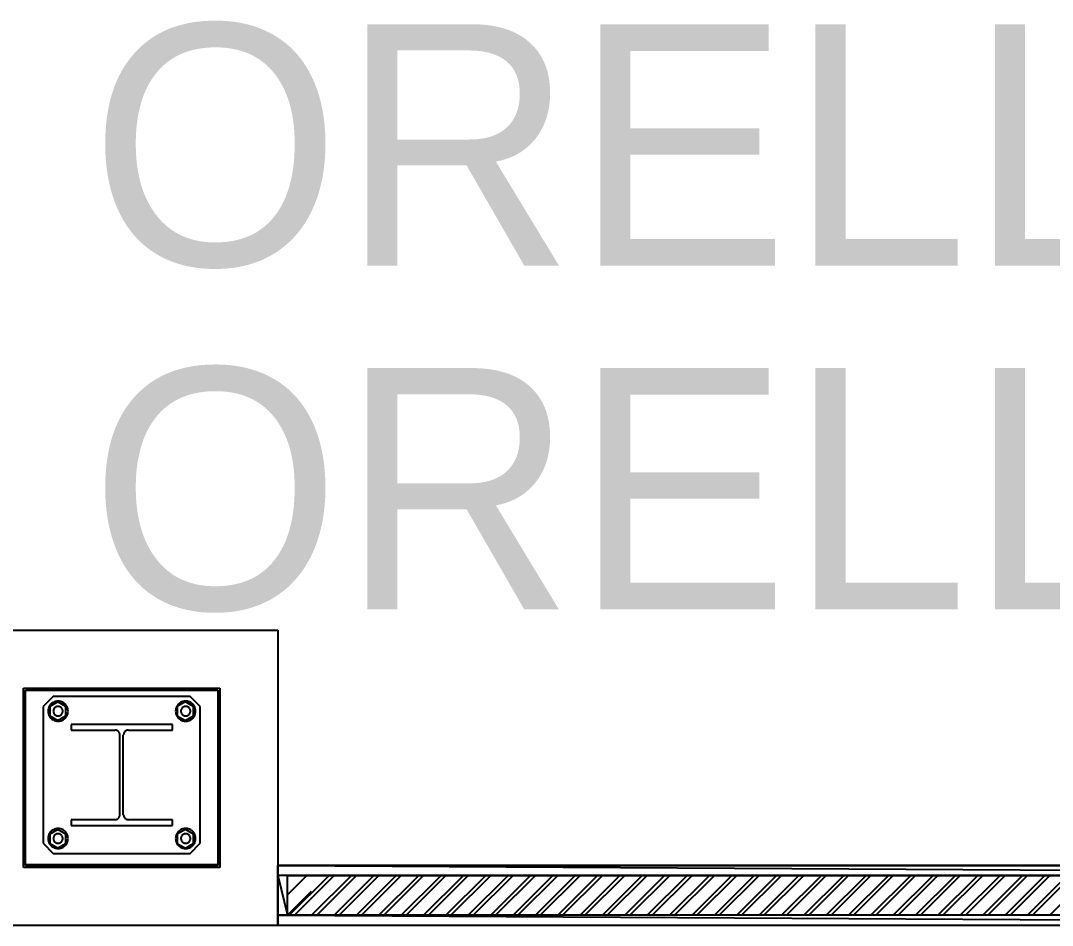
# Model space of a CAD drawing. Header units: millimetres. Extents: x 7649 to 34105, y 3983 to 25377.
# Drawn here: x 28326 to 30915, y 5375 to 7645 of the extents above; entities that cross this region are included whole.
import ezdxf

# ---------------------------------------------------------------- set-up
doc = ezdxf.new("R2010")
doc.units = ezdxf.units.MM

msp = doc.modelspace()

# ---------------------------------------------------------------- linework, layer by layer
at = {"layer": 'GEOMETRY', "color": 7}
for p, q in [((28407.60694, 5949.06806), (28382.20694, 5923.66806)), ((28419.24861, 5935.83889), (28399.14028, 5924.19722)), ((28401.7396, 5930.06437), (28399.61492, 5927.65045)), ((28404.1535, 5932.18909), (28401.7396, 5930.06437)), ((28406.82667, 5933.99465), (28404.1535, 5932.18909)), ((28409.72917, 5935.45111), (28406.82667, 5933.99465)), ((28751.03611, 5949.06806), (28407.60694, 5949.06806)), ((28412.83105, 5936.52852), (28409.72917, 5935.45111)), ((28416.10237, 5937.19693), (28412.83105, 5936.52852)), ((28419.51319, 5937.42639), (28416.10237, 5937.19693)), ((28439.35694, 5924.19722), (28419.24861, 5935.83889)), ((28422.92402, 5937.19693), (28419.51319, 5937.42639)), ((28426.19534, 5936.52852), (28422.92402, 5937.19693)), ((28429.29722, 5935.45111), (28426.19534, 5936.52852)), ((28432.19972, 5933.99465), (28429.29722, 5935.45111)), ((28434.87289, 5932.18909), (28432.19972, 5933.99465)), ((28437.28679, 5930.06437), (28434.87289, 5932.18909)), ((28439.41147, 5927.65045), (28437.28679, 5930.06437)), ((28739.39444, 5935.83889), (28718.75694, 5924.19722)), ((28721.88544, 5930.06437), (28719.76076, 5927.65045)), ((28724.29933, 5932.18909), (28721.88544, 5930.06437)), ((28726.9725, 5933.99465), (28724.29933, 5932.18909)), ((28729.875, 5935.45111), (28726.9725, 5933.99465)), ((28732.97688, 5936.52852), (28729.875, 5935.45111)), ((28736.24821, 5937.19693), (28732.97688, 5936.52852)), ((28739.65903, 5937.42639), (28736.24821, 5937.19693)), ((28759.50278, 5924.19722), (28739.39444, 5935.83889)), ((28743.06985, 5937.19693), (28739.65903, 5937.42639)), ((28746.34117, 5936.52852), (28743.06985, 5937.19693)), ((28749.44306, 5935.45111), (28746.34117, 5936.52852)), ((28752.34555, 5933.99465), (28749.44306, 5935.45111)), ((28776.43611, 5923.66806), (28751.03611, 5949.06806)), ((28755.01872, 5932.18909), (28752.34555, 5933.99465)), ((28757.43262, 5930.06437), (28755.01872, 5932.18909)), ((28759.5573, 5927.65045), (28757.43262, 5930.06437)), ((28382.20694, 5923.66806), (28382.20694, 5580.76806)), ((28394.60723, 5915.70169), (28394.37778, 5912.29097)), ((28394.37778, 5912.29097), (28394.60723, 5908.88026)), ((28395.27561, 5918.97294), (28394.60723, 5915.70169)), ((28394.60723, 5908.88026), (28395.27561, 5905.60901)), ((28396.35298, 5922.07478), (28395.27561, 5918.97294)), ((28395.27561, 5905.60901), (28396.35298, 5902.50716)), ((28397.8094, 5924.97727), (28396.35298, 5922.07478)), ((28399.61492, 5927.65045), (28397.8094, 5924.97727)), ((28399.14028, 5924.19722), (28399.14028, 5900.38472)), ((28407.71564, 5913.90662), (28407.60694, 5912.29097)), ((28407.60694, 5912.29097), (28407.71564, 5910.67533)), ((28408.03227, 5915.45619), (28407.71564, 5913.90662)), ((28407.71564, 5910.67533), (28408.03227, 5909.12575)), ((28408.54264, 5916.9255), (28408.03227, 5915.45619)), ((28408.03227, 5909.12575), (28408.54264, 5907.65644)), ((28409.23257, 5918.30037), (28408.54264, 5916.9255)), ((28408.54264, 5907.65644), (28409.23257, 5906.28158)), ((28410.08786, 5919.56661), (28409.23257, 5918.30037)), ((28409.23257, 5906.28158), (28410.08786, 5905.01534)), ((28411.09433, 5920.71003), (28410.08786, 5919.56661)), ((28410.08786, 5905.01534), (28411.09433, 5903.87191)), ((28412.23778, 5921.71646), (28411.09433, 5920.71003)), ((28411.09433, 5903.87191), (28412.23778, 5902.86548)), ((28413.50403, 5922.57171), (28412.23778, 5921.71646)), ((28412.23778, 5902.86548), (28413.50403, 5902.01023)), ((28414.87888, 5923.2616), (28413.50403, 5922.57171)), ((28416.34816, 5923.77193), (28414.87888, 5923.2616)), ((28417.89766, 5924.08854), (28416.34816, 5923.77193)), ((28419.51319, 5924.19722), (28417.89766, 5924.08854)), ((28421.12873, 5924.08854), (28419.51319, 5924.19722)), ((28422.67823, 5923.77193), (28421.12873, 5924.08854)), ((28424.1475, 5923.2616), (28422.67823, 5923.77193)), ((28425.52236, 5922.57171), (28424.1475, 5923.2616)), ((28426.78861, 5921.71646), (28425.52236, 5922.57171)), ((28425.52236, 5902.01023), (28426.78861, 5902.86548)), ((28427.93206, 5920.71003), (28426.78861, 5921.71646)), ((28426.78861, 5902.86548), (28427.93206, 5903.87191)), ((28428.93853, 5919.56661), (28427.93206, 5920.71003)), ((28427.93206, 5903.87191), (28428.93853, 5905.01534)), ((28429.79382, 5918.30037), (28428.93853, 5919.56661)), ((28428.93853, 5905.01534), (28429.79382, 5906.28158)), ((28430.48375, 5916.9255), (28429.79382, 5918.30037)), ((28429.79382, 5906.28158), (28430.48375, 5907.65644)), ((28430.99412, 5915.45619), (28430.48375, 5916.9255)), ((28430.48375, 5907.65644), (28430.99412, 5909.12575)), ((28431.31075, 5913.90662), (28430.99412, 5915.45619)), ((28430.99412, 5909.12575), (28431.31075, 5910.67533)), ((28431.41944, 5912.29097), (28431.31075, 5913.90662)), ((28431.31075, 5910.67533), (28431.41944, 5912.29097)), ((28439.35694, 5900.38472), (28439.35694, 5924.19722)), ((28441.21699, 5924.97727), (28439.41147, 5927.65045)), ((28442.67341, 5922.07478), (28441.21699, 5924.97727)), ((28443.75078, 5918.97294), (28442.67341, 5922.07478)), ((28442.67341, 5902.50716), (28443.75078, 5905.60901)), ((28444.41916, 5915.70169), (28443.75078, 5918.97294)), ((28443.75078, 5905.60901), (28444.41916, 5908.88026)), ((28444.64861, 5912.29097), (28444.41916, 5915.70169)), ((28444.41916, 5908.88026), (28444.64861, 5912.29097)), ((28714.75306, 5915.70169), (28714.52361, 5912.29097)), ((28714.52361, 5912.29097), (28714.75306, 5908.88026)), ((28715.42144, 5918.97294), (28714.75306, 5915.70169)), ((28714.75306, 5908.88026), (28715.42144, 5905.60901)), ((28716.49881, 5922.07478), (28715.42144, 5918.97294)), ((28715.42144, 5905.60901), (28716.49881, 5902.50716)), ((28717.95523, 5924.97727), (28716.49881, 5922.07478)), ((28719.76076, 5927.65045), (28717.95523, 5924.97727)), ((28718.75694, 5924.19722), (28718.75694, 5900.38472)), ((28727.86147, 5913.90662), (28727.75278, 5912.29097)), ((28727.75278, 5912.29097), (28727.86147, 5910.67533)), ((28728.1781, 5915.45619), (28727.86147, 5913.90662)), ((28727.86147, 5910.67533), (28728.1781, 5909.12575)), ((28728.68848, 5916.9255), (28728.1781, 5915.45619)), ((28728.1781, 5909.12575), (28728.68848, 5907.65644)), ((28729.3784, 5918.30037), (28728.68848, 5916.9255)), ((28728.68848, 5907.65644), (28729.3784, 5906.28158)), ((28730.2337, 5919.56661), (28729.3784, 5918.30037)), ((28729.3784, 5906.28158), (28730.2337, 5905.01534)), ((28731.24016, 5920.71003), (28730.2337, 5919.56661)), ((28730.2337, 5905.01534), (28731.24016, 5903.87191)), ((28732.38361, 5921.71646), (28731.24016, 5920.71003)), ((28731.24016, 5903.87191), (28732.38361, 5902.86548)), ((28733.64986, 5922.57171), (28732.38361, 5921.71646)), ((28732.38361, 5902.86548), (28733.64986, 5902.01023)), ((28735.02472, 5923.2616), (28733.64986, 5922.57171)), ((28736.49399, 5923.77193), (28735.02472, 5923.2616)), ((28738.04349, 5924.08854), (28736.49399, 5923.77193)), ((28739.65903, 5924.19722), (28738.04349, 5924.08854)), ((28741.27457, 5924.08854), (28739.65903, 5924.19722)), ((28742.82407, 5923.77193), (28741.27457, 5924.08854)), ((28744.29334, 5923.2616), (28742.82407, 5923.77193)), ((28745.66819, 5922.57171), (28744.29334, 5923.2616)), ((28746.93444, 5921.71646), (28745.66819, 5922.57171)), ((28745.66819, 5902.01023), (28746.93444, 5902.86548)), ((28748.07789, 5920.71003), (28746.93444, 5921.71646)), ((28746.93444, 5902.86548), (28748.07789, 5903.87191)), ((28749.08436, 5919.56661), (28748.07789, 5920.71003)), ((28748.07789, 5903.87191), (28749.08436, 5905.01534)), ((28749.93965, 5918.30037), (28749.08436, 5919.56661)), ((28749.08436, 5905.01534), (28749.93965, 5906.28158)), ((28750.62958, 5916.9255), (28749.93965, 5918.30037)), ((28749.93965, 5906.28158), (28750.62958, 5907.65644)), ((28751.13995, 5915.45619), (28750.62958, 5916.9255)), ((28750.62958, 5907.65644), (28751.13995, 5909.12575)), ((28751.45658, 5913.90662), (28751.13995, 5915.45619)), ((28751.13995, 5909.12575), (28751.45658, 5910.67533)), ((28751.56528, 5912.29097), (28751.45658, 5913.90662)), ((28751.45658, 5910.67533), (28751.56528, 5912.29097)), ((28759.50278, 5900.38472), (28759.50278, 5924.19722)), ((28761.36282, 5924.97727), (28759.5573, 5927.65045)), ((28762.81924, 5922.07478), (28761.36282, 5924.97727)), ((28763.89661, 5918.97294), (28762.81924, 5922.07478)), ((28762.81924, 5902.50716), (28763.89661, 5905.60901)), ((28764.565, 5915.70169), (28763.89661, 5918.97294)), ((28763.89661, 5905.60901), (28764.565, 5908.88026)), ((28764.79444, 5912.29097), (28764.565, 5915.70169)), ((28764.565, 5908.88026), (28764.79444, 5912.29097)), ((28776.43611, 5580.76806), (28776.43611, 5923.66806)), ((28396.35298, 5902.50716), (28397.8094, 5899.60468)), ((28397.8094, 5899.60468), (28399.61492, 5896.9315)), ((28399.14028, 5900.38472), (28419.24861, 5888.74306)), ((28399.61492, 5896.9315), (28401.7396, 5894.51757)), ((28401.7396, 5894.51757), (28404.1535, 5892.39286)), ((28404.1535, 5892.39286), (28406.82667, 5890.58729)), ((28406.82667, 5890.58729), (28409.72917, 5889.13083)), ((28409.72917, 5889.13083), (28412.83105, 5888.05342)), ((28412.83105, 5888.05342), (28416.10237, 5887.38501)), ((28413.50403, 5902.01023), (28414.87888, 5901.32035)), ((28414.87888, 5901.32035), (28416.34816, 5900.81001)), ((28416.10237, 5887.38501), (28419.51319, 5887.15556)), ((28416.34816, 5900.81001), (28417.89766, 5900.49341)), ((28417.89766, 5900.49341), (28419.51319, 5900.38472)), ((28419.24861, 5888.74306), (28439.35694, 5900.38472)), ((28419.51319, 5900.38472), (28421.12873, 5900.49341)), ((28419.51319, 5887.15556), (28422.92402, 5887.38501)), ((28421.12873, 5900.49341), (28422.67823, 5900.81001)), ((28422.67823, 5900.81001), (28424.1475, 5901.32035)), ((28422.92402, 5887.38501), (28426.19534, 5888.05342)), ((28424.1475, 5901.32035), (28425.52236, 5902.01023)), ((28426.19534, 5888.05342), (28429.29722, 5889.13083)), ((28429.29722, 5889.13083), (28432.19972, 5890.58729)), ((28432.19972, 5890.58729), (28434.87289, 5892.39286)), ((28434.87289, 5892.39286), (28437.28679, 5894.51757)), ((28437.28679, 5894.51757), (28439.41147, 5896.9315)), ((28439.41147, 5896.9315), (28441.21699, 5899.60468)), ((28441.21699, 5899.60468), (28442.67341, 5902.50716)), ((28706.58611, 5879.21806), (28452.05694, 5879.21806)), ((28452.05694, 5879.21806), (28452.05694, 5864.93056)), ((28706.58611, 5864.93056), (28706.58611, 5879.21806)), ((28716.49881, 5902.50716), (28717.95523, 5899.60468)), ((28717.95523, 5899.60468), (28719.76076, 5896.9315)), ((28718.75694, 5900.38472), (28739.39444, 5888.74306)), ((28719.76076, 5896.9315), (28721.88544, 5894.51757)), ((28721.88544, 5894.51757), (28724.29933, 5892.39286)), ((28724.29933, 5892.39286), (28726.9725, 5890.58729)), ((28726.9725, 5890.58729), (28729.875, 5889.13083)), ((28729.875, 5889.13083), (28732.97688, 5888.05342)), ((28732.97688, 5888.05342), (28736.24821, 5887.38501)), ((28733.64986, 5902.01023), (28735.02472, 5901.32035)), ((28735.02472, 5901.32035), (28736.49399, 5900.81001)), ((28736.24821, 5887.38501), (28739.65903, 5887.15556)), ((28736.49399, 5900.81001), (28738.04349, 5900.49341)), ((28738.04349, 5900.49341), (28739.65903, 5900.38472)), ((28739.39444, 5888.74306), (28759.50278, 5900.38472)), ((28739.65903, 5900.38472), (28741.27457, 5900.49341)), ((28739.65903, 5887.15556), (28743.06985, 5887.38501)), ((28741.27457, 5900.49341), (28742.82407, 5900.81001)), ((28742.82407, 5900.81001), (28744.29334, 5901.32035)), ((28743.06985, 5887.38501), (28746.34117, 5888.05342)), ((28744.29334, 5901.32035), (28745.66819, 5902.01023)), ((28746.34117, 5888.05342), (28749.44306, 5889.13083)), ((28749.44306, 5889.13083), (28752.34555, 5890.58729)), ((28752.34555, 5890.58729), (28755.01872, 5892.39286)), ((28755.01872, 5892.39286), (28757.43262, 5894.51757)), ((28757.43262, 5894.51757), (28759.5573, 5896.9315)), ((28759.5573, 5896.9315), (28761.36282, 5899.60468)), ((28761.36282, 5899.60468), (28762.81924, 5902.50716)), ((28452.05694, 5864.93056), (28562.12361, 5864.93056)), ((28564.0758, 5864.81703), (28562.38819, 5864.93056)), ((28565.69435, 5864.48634), (28564.0758, 5864.81703)), ((28567.22902, 5863.95331), (28565.69435, 5864.48634)), ((28568.66501, 5863.23274), (28567.22902, 5863.95331)), ((28569.98751, 5862.33945), (28568.66501, 5863.23274)), ((28571.18171, 5861.28827), (28569.98751, 5862.33945)), ((28572.23282, 5860.09401), (28571.18171, 5861.28827)), ((28573.12602, 5858.77149), (28572.23282, 5860.09401)), ((28573.84651, 5857.33553), (28573.12602, 5858.77149)), ((28574.37947, 5855.80093), (28573.84651, 5857.33553)), ((28574.71011, 5854.18253), (28574.37947, 5855.80093)), ((28574.82361, 5852.49514), (28574.71011, 5854.18253)), ((28574.82361, 5652.20556), (28574.82361, 5852.23056)), ((28583.29028, 5652.20556), (28583.29028, 5852.23056)), ((28583.93295, 5854.18253), (28583.81944, 5852.49514)), ((28584.26358, 5855.80093), (28583.93295, 5854.18253)), ((28584.79655, 5857.33553), (28584.26358, 5855.80093)), ((28585.51703, 5858.77149), (28584.79655, 5857.33553)), ((28586.41023, 5860.09401), (28585.51703, 5858.77149)), ((28587.46134, 5861.28827), (28586.41023, 5860.09401)), ((28588.65555, 5862.33945), (28587.46134, 5861.28827)), ((28589.97805, 5863.23274), (28588.65555, 5862.33945)), ((28591.41404, 5863.95331), (28589.97805, 5863.23274)), ((28592.94871, 5864.48634), (28591.41404, 5863.95331)), ((28594.56725, 5864.81703), (28592.94871, 5864.48634)), ((28596.25486, 5864.93056), (28594.56725, 5864.81703)), ((28595.99028, 5864.93056), (28706.58611, 5864.93056)), ((28571.18171, 5643.67701), (28572.23282, 5644.87127)), ((28572.23282, 5644.87127), (28573.12602, 5646.19379)), ((28573.12602, 5646.19379), (28573.84651, 5647.62975)), ((28573.84651, 5647.62975), (28574.37947, 5649.16434)), ((28574.37947, 5649.16434), (28574.71011, 5650.78275)), ((28574.71011, 5650.78275), (28574.82361, 5652.47014)), ((28583.81944, 5652.47014), (28583.93295, 5650.78275)), ((28583.93295, 5650.78275), (28584.26358, 5649.16434)), ((28584.26358, 5649.16434), (28584.79655, 5647.62975)), ((28584.79655, 5647.62975), (28585.51703, 5646.19379)), ((28585.51703, 5646.19379), (28586.41023, 5644.87127)), ((28586.41023, 5644.87127), (28587.46134, 5643.67701)), ((28562.12361, 5639.50556), (28452.05694, 5639.50556)), ((28452.05694, 5639.50556), (28452.05694, 5625.21806)), ((28452.05694, 5625.21806), (28706.58611, 5625.21806)), ((28562.38819, 5640.03472), (28564.0758, 5640.14824)), ((28564.0758, 5640.14824), (28565.69435, 5640.47893)), ((28565.69435, 5640.47893), (28567.22902, 5641.01197)), ((28567.22902, 5641.01197), (28568.66501, 5641.73254)), ((28568.66501, 5641.73254), (28569.98751, 5642.62583)), ((28569.98751, 5642.62583), (28571.18171, 5643.67701)), ((28587.46134, 5643.67701), (28588.65555, 5642.62583)), ((28588.65555, 5642.62583), (28589.97805, 5641.73254)), ((28589.97805, 5641.73254), (28591.41404, 5641.01197)), ((28591.41404, 5641.01197), (28592.94871, 5640.47893)), ((28592.94871, 5640.47893), (28594.56725, 5640.14824)), ((28594.56725, 5640.14824), (28596.25486, 5640.03472)), ((28706.58611, 5639.50556), (28595.99028, 5639.50556)), ((28706.58611, 5625.21806), (28706.58611, 5639.50556)), ((28394.60723, 5596.08502), (28394.37778, 5592.67431)), ((28394.37778, 5592.67431), (28394.60723, 5589.26359)), ((28395.27561, 5599.35627), (28394.60723, 5596.08502)), ((28396.35298, 5602.45812), (28395.27561, 5599.35627)), ((28397.8094, 5605.3606), (28396.35298, 5602.45812)), ((28399.61492, 5608.03378), (28397.8094, 5605.3606)), ((28419.24861, 5615.69306), (28399.14028, 5604.05139)), ((28399.14028, 5604.05139), (28399.14028, 5580.23889)), ((28401.7396, 5610.4477), (28399.61492, 5608.03378)), ((28404.1535, 5612.57242), (28401.7396, 5610.4477)), ((28406.82667, 5614.37799), (28404.1535, 5612.57242)), ((28409.72917, 5615.83445), (28406.82667, 5614.37799)), ((28407.71564, 5594.28995), (28407.60694, 5592.67431)), ((28407.60694, 5592.67431), (28407.71564, 5591.05866)), ((28408.03227, 5595.83952), (28407.71564, 5594.28995)), ((28408.54264, 5597.30883), (28408.03227, 5595.83952)), ((28409.23257, 5598.6837), (28408.54264, 5597.30883)), ((28410.08786, 5599.94994), (28409.23257, 5598.6837)), ((28412.83105, 5616.91186), (28409.72917, 5615.83445)), ((28411.09433, 5601.09337), (28410.08786, 5599.94994)), ((28412.23778, 5602.0998), (28411.09433, 5601.09337)), ((28413.50403, 5602.95504), (28412.23778, 5602.0998)), ((28416.10237, 5617.58026), (28412.83105, 5616.91186)), ((28414.87888, 5603.64493), (28413.50403, 5602.95504)), ((28416.34816, 5604.15527), (28414.87888, 5603.64493)), ((28419.51319, 5617.80972), (28416.10237, 5617.58026)), ((28417.89766, 5604.47187), (28416.34816, 5604.15527)), ((28419.51319, 5604.58056), (28417.89766, 5604.47187)), ((28439.35694, 5604.05139), (28419.24861, 5615.69306)), ((28422.92402, 5617.58026), (28419.51319, 5617.80972)), ((28421.12873, 5604.47187), (28419.51319, 5604.58056)), ((28422.67823, 5604.15527), (28421.12873, 5604.47187)), ((28424.1475, 5603.64493), (28422.67823, 5604.15527)), ((28426.19534, 5616.91186), (28422.92402, 5617.58026)), ((28425.52236, 5602.95504), (28424.1475, 5603.64493)), ((28426.78861, 5602.0998), (28425.52236, 5602.95504)), ((28429.29722, 5615.83445), (28426.19534, 5616.91186)), ((28427.93206, 5601.09337), (28426.78861, 5602.0998)), ((28428.93853, 5599.94994), (28427.93206, 5601.09337)), ((28429.79382, 5598.6837), (28428.93853, 5599.94994)), ((28432.19972, 5614.37799), (28429.29722, 5615.83445)), ((28430.48375, 5597.30883), (28429.79382, 5598.6837)), ((28430.99412, 5595.83952), (28430.48375, 5597.30883)), ((28431.31075, 5594.28995), (28430.99412, 5595.83952)), ((28431.41944, 5592.67431), (28431.31075, 5594.28995)), ((28431.31075, 5591.05866), (28431.41944, 5592.67431)), ((28434.87289, 5612.57242), (28432.19972, 5614.37799)), ((28437.28679, 5610.4477), (28434.87289, 5612.57242)), ((28439.41147, 5608.03378), (28437.28679, 5610.4477)), ((28439.35694, 5580.23889), (28439.35694, 5604.05139)), ((28441.21699, 5605.3606), (28439.41147, 5608.03378)), ((28442.67341, 5602.45812), (28441.21699, 5605.3606)), ((28443.75078, 5599.35627), (28442.67341, 5602.45812)), ((28444.41916, 5596.08502), (28443.75078, 5599.35627)), ((28444.64861, 5592.67431), (28444.41916, 5596.08502)), ((28444.41916, 5589.26359), (28444.64861, 5592.67431)), ((28714.75306, 5596.08502), (28714.52361, 5592.67431)), ((28714.52361, 5592.67431), (28714.75306, 5589.26359)), ((28715.42144, 5599.35627), (28714.75306, 5596.08502)), ((28716.49881, 5602.45812), (28715.42144, 5599.35627)), ((28717.95523, 5605.3606), (28716.49881, 5602.45812)), ((28719.76076, 5608.03378), (28717.95523, 5605.3606)), ((28739.39444, 5615.69306), (28718.75694, 5604.05139)), ((28718.75694, 5604.05139), (28718.75694, 5580.23889)), ((28721.88544, 5610.4477), (28719.76076, 5608.03378)), ((28724.29933, 5612.57242), (28721.88544, 5610.4477)), ((28726.9725, 5614.37799), (28724.29933, 5612.57242)), ((28729.875, 5615.83445), (28726.9725, 5614.37799)), ((28727.86147, 5594.28995), (28727.75278, 5592.67431)), ((28727.75278, 5592.67431), (28727.86147, 5591.05866)), ((28728.1781, 5595.83952), (28727.86147, 5594.28995)), ((28728.68848, 5597.30883), (28728.1781, 5595.83952)), ((28729.3784, 5598.6837), (28728.68848, 5597.30883)), ((28730.2337, 5599.94994), (28729.3784, 5598.6837)), ((28732.97688, 5616.91186), (28729.875, 5615.83445)), ((28731.24016, 5601.09337), (28730.2337, 5599.94994)), ((28732.38361, 5602.0998), (28731.24016, 5601.09337)), ((28733.64986, 5602.95504), (28732.38361, 5602.0998)), ((28736.24821, 5617.58026), (28732.97688, 5616.91186)), ((28735.02472, 5603.64493), (28733.64986, 5602.95504)), ((28736.49399, 5604.15527), (28735.02472, 5603.64493)), ((28739.65903, 5617.80972), (28736.24821, 5617.58026)), ((28738.04349, 5604.47187), (28736.49399, 5604.15527)), ((28739.65903, 5604.58056), (28738.04349, 5604.47187)), ((28759.50278, 5604.05139), (28739.39444, 5615.69306)), ((28743.06985, 5617.58026), (28739.65903, 5617.80972)), ((28741.27457, 5604.47187), (28739.65903, 5604.58056)), ((28742.82407, 5604.15527), (28741.27457, 5604.47187)), ((28744.29334, 5603.64493), (28742.82407, 5604.15527)), ((28746.34117, 5616.91186), (28743.06985, 5617.58026)), ((28745.66819, 5602.95504), (28744.29334, 5603.64493)), ((28746.93444, 5602.0998), (28745.66819, 5602.95504)), ((28749.44306, 5615.83445), (28746.34117, 5616.91186)), ((28748.07789, 5601.09337), (28746.93444, 5602.0998)), ((28749.08436, 5599.94994), (28748.07789, 5601.09337)), ((28749.93965, 5598.6837), (28749.08436, 5599.94994)), ((28752.34555, 5614.37799), (28749.44306, 5615.83445)), ((28750.62958, 5597.30883), (28749.93965, 5598.6837)), ((28751.13995, 5595.83952), (28750.62958, 5597.30883)), ((28751.45658, 5594.28995), (28751.13995, 5595.83952)), ((28751.56528, 5592.67431), (28751.45658, 5594.28995)), ((28751.45658, 5591.05866), (28751.56528, 5592.67431)), ((28755.01872, 5612.57242), (28752.34555, 5614.37799)), ((28757.43262, 5610.4477), (28755.01872, 5612.57242)), ((28759.5573, 5608.03378), (28757.43262, 5610.4477)), ((28759.50278, 5580.23889), (28759.50278, 5604.05139)), ((28761.36282, 5605.3606), (28759.5573, 5608.03378)), ((28762.81924, 5602.45812), (28761.36282, 5605.3606)), ((28763.89661, 5599.35627), (28762.81924, 5602.45812)), ((28764.565, 5596.08502), (28763.89661, 5599.35627)), ((28764.79444, 5592.67431), (28764.565, 5596.08502)), ((28764.565, 5589.26359), (28764.79444, 5592.67431)), ((28382.20694, 5580.76806), (28407.60694, 5555.36806)), ((28394.60723, 5589.26359), (28395.27561, 5585.99234)), ((28395.27561, 5585.99234), (28396.35298, 5582.8905)), ((28396.35298, 5582.8905), (28397.8094, 5579.98801)), ((28397.8094, 5579.98801), (28399.61492, 5577.31483)), ((28399.14028, 5580.23889), (28419.24861, 5568.59722)), ((28399.61492, 5577.31483), (28401.7396, 5574.90091)), ((28401.7396, 5574.90091), (28404.1535, 5572.77619)), ((28404.1535, 5572.77619), (28406.82667, 5570.97062)), ((28406.82667, 5570.97062), (28409.72917, 5569.51416)), ((28407.71564, 5591.05866), (28408.03227, 5589.50909)), ((28408.03227, 5589.50909), (28408.54264, 5588.03978)), ((28408.54264, 5588.03978), (28409.23257, 5586.66491)), ((28409.23257, 5586.66491), (28410.08786, 5585.39867)), ((28409.72917, 5569.51416), (28412.83105, 5568.43675)), ((28410.08786, 5585.39867), (28411.09433, 5584.25525)), ((28411.09433, 5584.25525), (28412.23778, 5583.24882)), ((28412.23778, 5583.24882), (28413.50403, 5582.39357)), ((28412.83105, 5568.43675), (28416.10237, 5567.76835)), ((28413.50403, 5582.39357), (28414.87888, 5581.70368)), ((28414.87888, 5581.70368), (28416.34816, 5581.19335)), ((28416.10237, 5567.76835), (28419.51319, 5567.53889)), ((28416.34816, 5581.19335), (28417.89766, 5580.87674)), ((28417.89766, 5580.87674), (28419.51319, 5580.76806)), ((28419.24861, 5568.59722), (28439.35694, 5580.23889)), ((28419.51319, 5580.76806), (28421.12873, 5580.87674)), ((28419.51319, 5567.53889), (28422.92402, 5567.76835)), ((28421.12873, 5580.87674), (28422.67823, 5581.19335)), ((28422.67823, 5581.19335), (28424.1475, 5581.70368)), ((28422.92402, 5567.76835), (28426.19534, 5568.43675)), ((28424.1475, 5581.70368), (28425.52236, 5582.39357)), ((28425.52236, 5582.39357), (28426.78861, 5583.24882)), ((28426.19534, 5568.43675), (28429.29722, 5569.51416)), ((28426.78861, 5583.24882), (28427.93206, 5584.25525)), ((28427.93206, 5584.25525), (28428.93853, 5585.39867)), ((28428.93853, 5585.39867), (28429.79382, 5586.66491)), ((28429.29722, 5569.51416), (28432.19972, 5570.97062)), ((28429.79382, 5586.66491), (28430.48375, 5588.03978)), ((28430.48375, 5588.03978), (28430.99412, 5589.50909)), ((28430.99412, 5589.50909), (28431.31075, 5591.05866)), ((28432.19972, 5570.97062), (28434.87289, 5572.77619)), ((28434.87289, 5572.77619), (28437.28679, 5574.90091)), ((28437.28679, 5574.90091), (28439.41147, 5577.31483)), ((28439.41147, 5577.31483), (28441.21699, 5579.98801)), ((28441.21699, 5579.98801), (28442.67341, 5582.8905)), ((28442.67341, 5582.8905), (28443.75078, 5585.99234)), ((28443.75078, 5585.99234), (28444.41916, 5589.26359)), ((28714.75306, 5589.26359), (28715.42144, 5585.99234)), ((28715.42144, 5585.99234), (28716.49881, 5582.8905)), ((28716.49881, 5582.8905), (28717.95523, 5579.98801)), ((28717.95523, 5579.98801), (28719.76076, 5577.31483)), ((28718.75694, 5580.23889), (28739.39444, 5568.59722)), ((28719.76076, 5577.31483), (28721.88544, 5574.90091)), ((28721.88544, 5574.90091), (28724.29933, 5572.77619)), ((28724.29933, 5572.77619), (28726.9725, 5570.97062)), ((28726.9725, 5570.97062), (28729.875, 5569.51416)), ((28727.86147, 5591.05866), (28728.1781, 5589.50909)), ((28728.1781, 5589.50909), (28728.68848, 5588.03978)), ((28728.68848, 5588.03978), (28729.3784, 5586.66491)), ((28729.3784, 5586.66491), (28730.2337, 5585.39867)), ((28729.875, 5569.51416), (28732.97688, 5568.43675)), ((28730.2337, 5585.39867), (28731.24016, 5584.25525)), ((28731.24016, 5584.25525), (28732.38361, 5583.24882)), ((28732.38361, 5583.24882), (28733.64986, 5582.39357)), ((28732.97688, 5568.43675), (28736.24821, 5567.76835)), ((28733.64986, 5582.39357), (28735.02472, 5581.70368)), ((28735.02472, 5581.70368), (28736.49399, 5581.19335)), ((28736.24821, 5567.76835), (28739.65903, 5567.53889)), ((28736.49399, 5581.19335), (28738.04349, 5580.87674)), ((28738.04349, 5580.87674), (28739.65903, 5580.76806)), ((28739.39444, 5568.59722), (28759.50278, 5580.23889)), ((28739.65903, 5580.76806), (28741.27457, 5580.87674)), ((28739.65903, 5567.53889), (28743.06985, 5567.76835)), ((28741.27457, 5580.87674), (28742.82407, 5581.19335)), ((28742.82407, 5581.19335), (28744.29334, 5581.70368)), ((28743.06985, 5567.76835), (28746.34117, 5568.43675)), ((28744.29334, 5581.70368), (28745.66819, 5582.39357)), ((28745.66819, 5582.39357), (28746.93444, 5583.24882)), ((28746.34117, 5568.43675), (28749.44306, 5569.51416)), ((28746.93444, 5583.24882), (28748.07789, 5584.25525)), ((28748.07789, 5584.25525), (28749.08436, 5585.39867)), ((28749.08436, 5585.39867), (28749.93965, 5586.66491)), ((28749.44306, 5569.51416), (28752.34555, 5570.97062)), ((28749.93965, 5586.66491), (28750.62958, 5588.03978)), ((28750.62958, 5588.03978), (28751.13995, 5589.50909)), ((28751.03611, 5555.36806), (28776.43611, 5580.76806)), ((28751.13995, 5589.50909), (28751.45658, 5591.05866)), ((28752.34555, 5570.97062), (28755.01872, 5572.77619)), ((28755.01872, 5572.77619), (28757.43262, 5574.90091)), ((28757.43262, 5574.90091), (28759.5573, 5577.31483)), ((28759.5573, 5577.31483), (28761.36282, 5579.98801)), ((28761.36282, 5579.98801), (28762.81924, 5582.8905)), ((28762.81924, 5582.8905), (28763.89661, 5585.99234)), ((28763.89661, 5585.99234), (28764.565, 5589.26359)), ((28407.60694, 5555.36806), (28751.03611, 5555.36806)), ((28337.75694, 5527.32222), (28820.35694, 5527.32222)), ((33322.50694, 5525.20556), (28970.64028, 5525.20556)), ((28970.64028, 5525.20556), (33322.50694, 5500.33472)), ((28970.64028, 5525.20556), (33322.50694, 5500.33472)), ((28970.64028, 5500.33472), (28970.64028, 5525.20556)), ((33322.50694, 5500.33472), (28970.64028, 5500.33472)), ((28995.51111, 5500.33472), (28970.64028, 5500.33472)), ((28970.64028, 5500.33472), (28995.51111, 5400.32222)), ((28970.64028, 5500.33472), (28995.51111, 5400.32222)), ((28970.64028, 5400.32222), (28970.64028, 5500.33472)), ((28995.51111, 5400.32222), (28995.51111, 5500.33472)), ((28995.51111, 5451.65139), (29043.66528, 5500.33472)), ((28999.74444, 5400.32222), (29099.75694, 5500.33472)), ((29012.44444, 5400.32222), (29112.45694, 5500.33472)), ((29055.83611, 5400.32222), (29155.84861, 5500.33472)), ((29068.53611, 5400.32222), (29168.54861, 5500.33472)), ((29111.92778, 5400.32222), (29211.94028, 5500.33472)), ((29124.62778, 5400.32222), (29224.64028, 5500.33472)), ((29168.54861, 5400.32222), (29268.03194, 5500.33472)), ((29180.71944, 5400.32222), (29280.73194, 5500.33472)), ((29224.64028, 5400.32222), (29324.65278, 5500.33472)), ((29236.81111, 5400.32222), (29336.82361, 5500.33472)), ((29280.73194, 5400.32222), (29380.74444, 5500.33472)), ((29292.90278, 5400.32222), (29392.91528, 5500.33472)), ((29336.82361, 5400.32222), (29436.83611, 5500.33472)), ((29348.99444, 5400.32222), (29449.00694, 5500.33472)), ((29392.91528, 5400.32222), (29492.92778, 5500.33472)), ((29405.08611, 5400.32222), (29505.09861, 5500.33472)), ((29449.00694, 5400.32222), (29549.01944, 5500.33472)), ((29461.17778, 5400.32222), (29561.19028, 5500.33472)), ((29505.09861, 5400.32222), (29605.11111, 5500.33472)), ((29517.26944, 5400.32222), (29617.28194, 5500.33472)), ((29561.19028, 5400.32222), (29661.20278, 5500.33472)), ((29573.36111, 5400.32222), (29673.37361, 5500.33472)), ((29617.28194, 5400.32222), (29717.29444, 5500.33472)), ((29629.45278, 5400.32222), (29729.46528, 5500.33472)), ((29673.37361, 5400.32222), (29773.38611, 5500.33472)), ((29685.54444, 5400.32222), (29785.55694, 5500.33472)), ((29729.46528, 5400.32222), (29829.47778, 5500.33472)), ((29741.63611, 5400.32222), (29841.64861, 5500.33472)), ((29785.55694, 5400.32222), (29885.56944, 5500.33472)), ((29797.72778, 5400.32222), (29897.74028, 5500.33472)), ((29841.64861, 5400.32222), (29941.66111, 5500.33472)), ((29854.34861, 5400.32222), (29954.36111, 5500.33472)), ((29897.74028, 5400.32222), (29997.75278, 5500.33472)), ((29910.44028, 5400.32222), (30010.45278, 5500.33472)), ((29953.83194, 5400.32222), (30053.84444, 5500.33472)), ((29966.53194, 5400.32222), (30066.54444, 5500.33472)), ((30010.45278, 5400.32222), (30109.93611, 5500.33472)), ((30022.62361, 5400.32222), (30122.63611, 5500.33472)), ((30066.54444, 5400.32222), (30166.55694, 5500.33472)), ((30078.71528, 5400.32222), (30178.72778, 5500.33472)), ((30122.63611, 5400.32222), (30222.64861, 5500.33472)), ((30134.80694, 5400.32222), (30234.81944, 5500.33472)), ((30178.72778, 5400.32222), (30278.74028, 5500.33472)), ((30190.89861, 5400.32222), (30290.91111, 5500.33472)), ((30234.81944, 5400.32222), (30334.83194, 5500.33472)), ((30246.99028, 5400.32222), (30347.00278, 5500.33472)), ((30290.91111, 5400.32222), (30390.92361, 5500.33472)), ((30303.08194, 5400.32222), (30403.09444, 5500.33472)), ((30347.00278, 5400.32222), (30447.01528, 5500.33472)), ((30359.17361, 5400.32222), (30459.18611, 5500.33472)), ((30403.09444, 5400.32222), (30503.10694, 5500.33472)), ((30415.26528, 5400.32222), (30515.27778, 5500.33472)), ((30459.18611, 5400.32222), (30559.19861, 5500.33472)), ((30471.35694, 5400.32222), (30571.36944, 5500.33472)), ((30515.27778, 5400.32222), (30615.29028, 5500.33472)), ((30527.44861, 5400.32222), (30627.46111, 5500.33472)), ((30571.36944, 5400.32222), (30671.38194, 5500.33472)), ((30583.54028, 5400.32222), (30683.55278, 5500.33472)), ((30627.46111, 5400.32222), (30727.47361, 5500.33472)), ((30639.63194, 5400.32222), (30739.64444, 5500.33472)), ((30683.55278, 5400.32222), (30783.56528, 5500.33472)), ((30696.25278, 5400.32222), (30796.26528, 5500.33472)), ((30739.64444, 5400.32222), (30839.65694, 5500.33472)), ((30752.34444, 5400.32222), (30852.35694, 5500.33472)), ((30795.73611, 5400.32222), (30895.74861, 5500.33472)), ((30808.43611, 5400.32222), (30908.44861, 5500.33472)), ((30851.82778, 5400.32222), (30951.84028, 5500.33472)), ((30864.52778, 5400.32222), (30964.54028, 5500.33472)), ((30908.44861, 5400.32222), (31008.46111, 5500.33472)), ((28995.51111, 5400.32222), (29055.83611, 5460.64722)), ((28995.51111, 5400.32222), (28970.64028, 5400.32222)), ((33322.50694, 5400.32222), (28970.64028, 5400.32222)), ((28970.64028, 5400.32222), (33322.50694, 5374.92222)), ((28970.64028, 5400.32222), (33322.50694, 5374.92222)), ((28970.64028, 5374.92222), (28970.64028, 5400.32222)), ((28995.51111, 5400.32222), (28999.74444, 5404.55556)), ((34105.14444, 5374.92222), (7649.45694, 5374.92222)), ((33322.50694, 5374.92222), (28970.64028, 5374.92222))]:
    msp.add_line(p, q, dxfattribs=at)
at = {"layer": 'RECTANGLES', "color": 7}
for p, q in [((28188.00278, 6115.22639), (28970.64028, 6115.22639)), ((28970.64028, 6115.22639), (28970.64028, 5374.92222)), ((28332.99444, 5970.23472), (28825.64861, 5970.23472)), ((28332.99444, 5519.91389), (28332.99444, 5970.23472)), ((28337.75694, 5964.94306), (28820.35694, 5964.94306)), ((28337.75694, 5525.20556), (28337.75694, 5964.94306)), ((28820.35694, 5964.94306), (28820.35694, 5525.20556)), ((28825.64861, 5970.23472), (28825.64861, 5519.91389)), ((28825.64861, 5519.91389), (28332.99444, 5519.91389)), ((28820.35694, 5525.20556), (28337.75694, 5525.20556)), ((28970.64028, 5525.20556), (33322.50694, 5525.20556)), ((28970.64028, 5374.92222), (28970.64028, 5525.20556)), ((28995.51111, 5500.33472), (33297.63611, 5500.33472)), ((28995.51111, 5400.32222), (28995.51111, 5500.33472)), ((33297.63611, 5400.32222), (28995.51111, 5400.32222)), ((28970.64028, 5374.92222), (28188.00278, 5374.92222)), ((33322.50694, 5374.92222), (28970.64028, 5374.92222))]:
    msp.add_line(p, q, dxfattribs=at)

# ---------------------------------------------------------------- texts
at = {"layer": 'TEXT'}
for p in [(28499.46011, 7030.15556), (28499.46011, 6167.61389)]:
    msp.add_text('ORELLISAC', height=605.38689, dxfattribs=at).set_placement(p)

doc.saveas('drawing.dxf')
